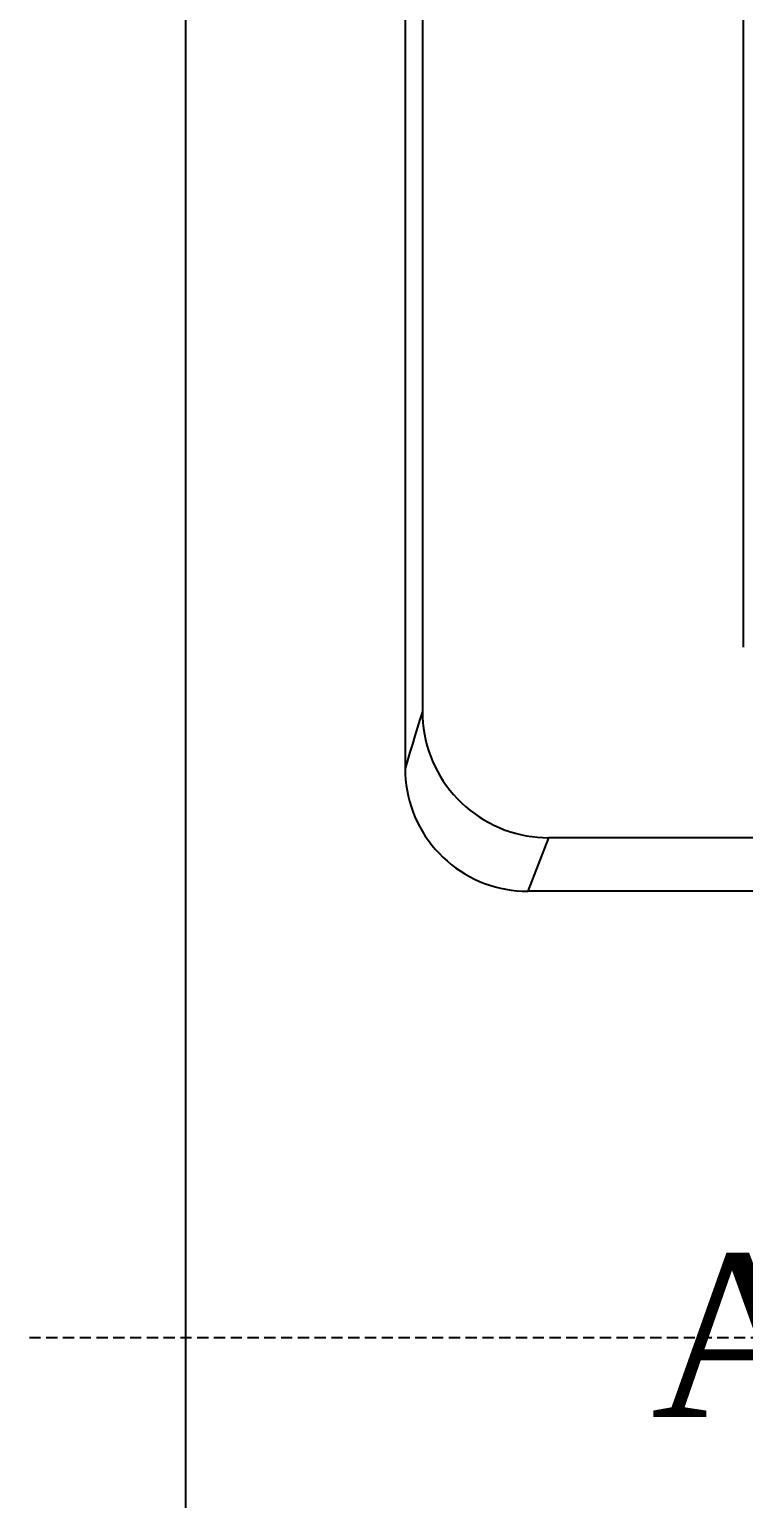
# Model space of a CAD drawing. Extents: x 0 to 144, y 0 to 348.
# Drawn here: x 0 to 31.9, y 166.8 to 232.5 of the extents above; entities that cross this region are included whole.
import ezdxf

# ---------------------------------------------------------------- set-up
doc = ezdxf.new("R2010")
doc.units = 0
doc.linetypes.add('DASHED', pattern=[0.75, 0.5, -0.25])
doc.layers.add('-15N-THT. THIẾT BỊ ĐÓNG MỞ', color=40, linetype='CONTINUOUS')
doc.styles.add('- 04.0', font='times.ttf', dxfattribs={"height": 4})

# ---------------------------------------------------------------- blocks, each defined once
blk = doc.blocks.new('06 - N - SC VSD ATV630U07~55N4')
at = {"layer": '-15N-THT. THIẾT BỊ ĐÓNG MỞ'}
for p, q in [((-65.023, 144.114), (-65.022, -166)), ((-40.074, 30.868), (-40.074, 143.022)), ((-55.208, 82.572), (-55.208, 25.438)), ((-54.432, 82.035), (-54.432, 27.99)), ((-54.543, 27.625), (-54.765, 26.896)), ((-54.432, 27.99), (-54.543, 27.625)), ((-54.432, 27.99), (-54.427, 27.736)), ((-54.427, 27.736), (-54.41, 27.484)), ((-54.41, 27.484), (-54.381, 27.232)), ((-54.381, 27.232), (-54.342, 26.982)), ((-54.342, 26.982), (-54.291, 26.734)), ((-54.876, 26.531), (-54.986, 26.167)), ((-54.765, 26.896), (-54.876, 26.531)), ((-54.291, 26.734), (-54.229, 26.488)), ((-54.229, 26.488), (-54.156, 26.245)), ((-55.097, 25.802), (-55.208, 25.438)), ((-54.986, 26.167), (-55.097, 25.802)), ((-54.156, 26.245), (-54.072, 26.006)), ((-54.072, 26.006), (-53.978, 25.771)), ((-53.978, 25.771), (-53.873, 25.541)), ((-55.208, 25.438), (-55.203, 25.192)), ((-55.203, 25.192), (-55.186, 24.946)), ((-53.873, 25.541), (-53.758, 25.315)), ((-53.758, 25.315), (-53.633, 25.095)), ((-53.633, 25.095), (-53.499, 24.88)), ((-55.186, 24.946), (-55.159, 24.702)), ((-55.159, 24.702), (-55.12, 24.459)), ((-55.12, 24.459), (-55.071, 24.218)), ((-53.499, 24.88), (-53.354, 24.672)), ((-53.354, 24.672), (-53.201, 24.471)), ((-53.201, 24.471), (-53.038, 24.276)), ((-55.071, 24.218), (-55.011, 23.979)), ((-55.011, 23.979), (-54.94, 23.743)), ((-54.94, 23.743), (-54.859, 23.511)), ((-53.038, 24.276), (-52.868, 24.089)), ((-52.868, 24.089), (-52.688, 23.91)), ((-52.688, 23.91), (-52.502, 23.739)), ((-52.502, 23.739), (-52.307, 23.577)), ((-54.859, 23.511), (-54.767, 23.283)), ((-54.767, 23.283), (-54.665, 23.058)), ((-54.665, 23.058), (-54.553, 22.839)), ((-52.307, 23.577), (-52.106, 23.424)), ((-52.106, 23.424), (-51.897, 23.279)), ((-51.897, 23.279), (-51.683, 23.144)), ((-51.683, 23.144), (-51.463, 23.019)), ((-51.463, 23.019), (-51.237, 22.904)), ((-54.553, 22.839), (-54.432, 22.625)), ((-54.432, 22.625), (-54.301, 22.417)), ((-54.301, 22.417), (-54.161, 22.215)), ((-51.237, 22.904), (-51.007, 22.8)), ((-51.007, 22.8), (-50.771, 22.705)), ((-50.771, 22.705), (-50.532, 22.622)), ((-50.532, 22.622), (-50.29, 22.549)), ((-50.29, 22.549), (-50.044, 22.487)), ((-50.044, 22.487), (-49.796, 22.436)), ((-49.796, 22.436), (-49.546, 22.397)), ((-48.788, 22.346), (-49.724, 19.954)), ((-49.546, 22.397), (-49.294, 22.368)), ((-49.294, 22.368), (-49.041, 22.351)), ((-49.041, 22.351), (-48.788, 22.346)), ((48.864, 22.346), (-48.788, 22.346)), ((-54.161, 22.215), (-54.012, 22.019)), ((-54.012, 22.019), (-53.854, 21.83)), ((-53.854, 21.83), (-53.688, 21.648)), ((-53.688, 21.648), (-53.514, 21.474)), ((-53.514, 21.474), (-53.332, 21.308)), ((-53.332, 21.308), (-53.143, 21.15)), ((-53.143, 21.15), (-52.948, 21.001)), ((-52.948, 21.001), (-52.745, 20.861)), ((-52.745, 20.861), (-52.537, 20.73)), ((-52.537, 20.73), (-52.323, 20.609)), ((-52.323, 20.609), (-52.104, 20.497)), ((-52.104, 20.497), (-51.88, 20.395)), ((-51.88, 20.395), (-51.651, 20.303)), ((-51.651, 20.303), (-51.419, 20.222)), ((-51.419, 20.222), (-51.183, 20.151)), ((-51.183, 20.151), (-50.945, 20.091)), ((-50.945, 20.091), (-50.704, 20.042)), ((-50.704, 20.042), (-50.461, 20.003)), ((-50.461, 20.003), (-50.216, 19.976)), ((-50.216, 19.976), (-49.97, 19.959)), ((-49.97, 19.959), (-49.724, 19.954)), ((49.381, 19.954), (-49.724, 19.954))]:
    blk.add_line(p, q, dxfattribs=at)
at = {"layer": '-15N-THT. THIẾT BỊ ĐÓNG MỞ', "color": 6, "linetype": 'DASHED'}
blk.add_line((-72, 0), (72, 0), dxfattribs=at)
at = {"layer": '-15N-THT. THIẾT BỊ ĐÓNG MỞ', "color": 3, "insert": (0, 0), "char_height": 7.28251, "width": 43.22756, "attachment_point": 5, "style": '- 04.0'}
blk.add_mtext('ATV630U07~55N4', dxfattribs=at)

msp = doc.modelspace()

# ---------------------------------------------------------------- block references
msp.add_blockref('06 - N - SC VSD ATV630U07~55N4', (72, 174))

doc.saveas('drawing.dxf')
